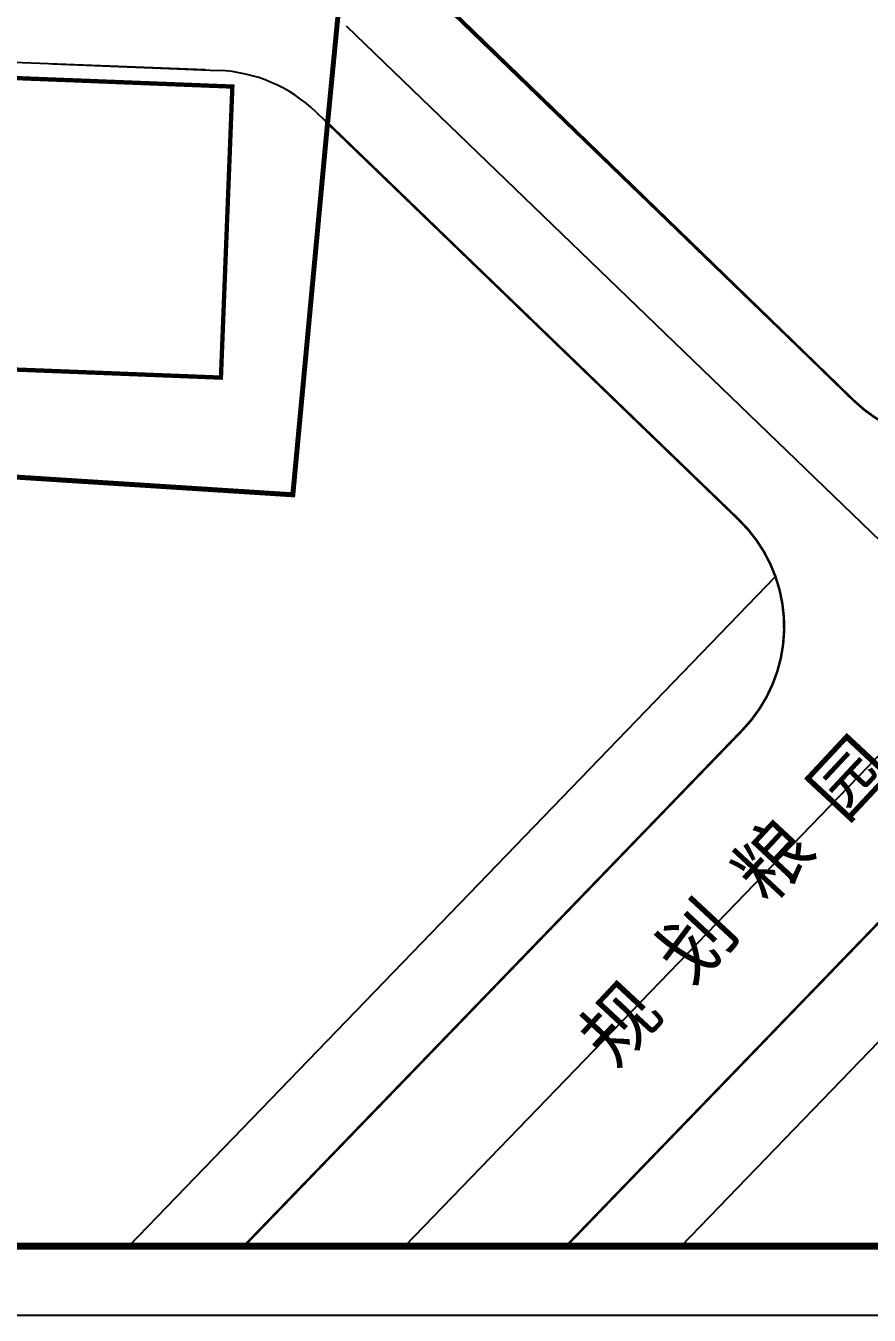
# Model space of a CAD drawing. Extents: x -21908402 to 2165534, y 88493 to 5079726.
# Drawn here: x 2085076 to 2097298, y 402812 to 421511 of the extents above; entities that cross this region are included whole.
import ezdxf

# ---------------------------------------------------------------- set-up
doc = ezdxf.new("R2010")
doc.units = 0
doc.header["$LTSCALE"] = 1000
doc.linetypes.add('DOTE', pattern=[2.42, 2, -0.2, 0.02, -0.2])
for name, color, linetype in [('DLSS', 4, 'Continuous'), ('PUB_TITLE', 4, 'Continuous'), ('RD-中线', 1, 'Continuous'), ('RD-红线', 7, 'Continuous'), ('TX-图例', 7, 'Continuous'), ('报批', 7, 'Continuous'), ('道路中心线', 1, 'DOTE')]:
    doc.layers.add(name, color=color, linetype=linetype)
doc.styles.add('宋体', font='')
doc.styles.get('宋体').set_extended_font_data('SimSun')

# ---------------------------------------------------------------- blocks, each defined once
blk = doc.blocks.new('GGGGGGGGGGGGGGGG')
at = {"linetype": 'Continuous'}
blk.add_line((40393801.589, 3421844.931), (40393862.747, 3421844.931), dxfattribs=at)
at = {"color": 1, "linetype": 'Continuous', "const_width": 0.3, "flags": 128}
blk.add_lwpolyline([(40393813.566, 3421912.502), (40393818.362, 3421962.029), (40393739.703, 3421965.156), (40393736.848, 3421966.286), (40393725.737, 3421966.559), (40393704.779, 3421967.076), (40393679.363, 3421967.702), (40393686.989, 3421953.509), (40393695.532, 3421941.867), (40393696.023, 3421939.763), (40393699.049, 3421938.431), (40393702.979, 3421933.5), (40393708.261, 3421923.617), (40393713.307, 3421919.264), (40393719.678, 3421916.382), (40393721.144, 3421918.261), (40393725.832, 3421918.076), (40393749.886, 3421894.778), (40393764.37, 3421893.359), (40393811.497, 3421890.34)], close=True, dxfattribs=at)
at = {"color": 252, "linetype": 'Continuous', "flags": 128}
blk.add_lwpolyline([(40393813.566, 3421912.502), (40393811.497, 3421890.34), (40393764.37, 3421893.359), (40393749.886, 3421894.778), (40393725.832, 3421918.076)], dxfattribs=at)
at = {"color": 6, "linetype": 'Continuous', "const_width": 0.26}
blk.add_lwpolyline([(40393753.288, 3421917.151), (40393807.846, 3421915.007), (40393807.155, 3421897.421), (40393752.597, 3421899.565)], close=True, dxfattribs=at)
at = {"layer": 'DLSS', "linetype": 'Continuous'}
blk.add_line((40393817.728, 3421922.715), (40393845.362, 3421896.041), dxfattribs=at)
at = {"layer": 'DLSS', "color": 252, "linetype": 'Continuous'}
for p, q in [((40393806.201, 3421916.011), (40393717.752, 3421919.486)), ((40393796.984, 3421916.373), (40393807.018, 3421915.979))]:
    blk.add_line(p, q, dxfattribs=at)
at = {"layer": 'DLSS', "color": 4, "linetype": 'Continuous'}
blk.add_line((40393812.916, 3421913.462), (40393838.418, 3421888.846), dxfattribs=at)
at = {"layer": 'DLSS', "color": 4, "linetype": 'Continuous', "const_width": 0.15, "flags": 128}
for points in [[(40393816.732, 3421923.852), (40393845.362, 3421896.041, 0.414214), (40393858.088, 3421896.266), (40393862.747, 3421901.093)], [(40393813.596, 3421912.805), (40393838.417, 3421888.846, -0.414214), (40393838.643, 3421876.12), (40393825.296, 3421862.294)]]:
    blk.add_lwpolyline(points, format="xyb", dxfattribs=at)
for points in [[(40393827.996, 3421844.931), (40393862.747, 3421880.934)], [(40393808.538, 3421844.931), (40393837.308, 3421874.737)]]:
    blk.add_lwpolyline(points, dxfattribs=at)
at = {"layer": 'DLSS', "color": 252, "linetype": 'Continuous'}
blk.add_arc((40393806.665, 3421906.986), 9, 46.01349, 87.75, dxfattribs=at)
at = {"layer": 'RD-中线', "linetype": 'Continuous', "flags": 128}
blk.add_lwpolyline([(40393862.747, 3421891.013), (40393818.267, 3421844.931)], dxfattribs=at)
at = {"layer": 'RD-红线', "color": 252, "linetype": 'Continuous'}
blk.add_line((40393822.687, 3421866.79), (40393801.589, 3421844.931), dxfattribs=at)
at = {"layer": 'RD-红线', "linetype": 'Continuous'}
blk.add_lwpolyline([(40393840.644, 3421885.394), (40393822.687, 3421866.79)], dxfattribs=at)
at = {"layer": 'RD-红线'}
blk.add_lwpolyline([(40393862.747, 3421873.734), (40393834.945, 3421844.931)], dxfattribs=at)
at = {"layer": '报批', "color": 252}
blk.add_lwpolyline([(40393725.832, 3421918.076), (40393721.144, 3421918.261), (40393719.678, 3421916.382), (40393713.307, 3421919.264), (40393708.261, 3421923.617), (40393702.979, 3421933.5), (40393699.049, 3421938.431), (40393696.023, 3421939.763), (40393695.532, 3421941.867), (40393686.989, 3421953.509), (40393679.363, 3421967.702), (40393704.779, 3421967.076), (40393725.737, 3421966.559), (40393736.848, 3421966.286), (40393739.703, 3421965.156), (40393818.362, 3421962.029), (40393813.566, 3421912.502)], dxfattribs=at)
at = {"layer": '道路中心线', "linetype": 'DOTE'}
blk.add_line((40393814.709, 3421918.679), (40393853.402, 3421881.332), dxfattribs=at)
at = {"layer": 'TX-图例', "style": '宋体'}
blk.add_text('规 划 粮 园 东 路', height=3.30866, rotation=47.0207, dxfattribs=at).set_placement((40393830.899, 3421855.63))

msp = doc.modelspace()

# ---------------------------------------------------------------- linework, layer by layer
at = {"layer": 'PUB_TITLE'}
msp.add_lwpolyline([(2046734, 402812), (2106134, 402812), (2106134, 444812), (2046734, 444812)], close=True, dxfattribs=at)
at = {"layer": 'PUB_TITLE', "const_width": 100}
msp.add_lwpolyline([(2049234, 403812), (2105134, 403812), (2105134, 443812), (2049234, 443812)], close=True, dxfattribs=at)

# ---------------------------------------------------------------- block references
at = {"linetype": 'Continuous', "xscale": 240, "yscale": 240, "zscale": 240}
msp.add_blockref('GGGGGGGGGGGGGGGG', (-9692425814, -820838972), dxfattribs=at)

doc.saveas('drawing.dxf')
